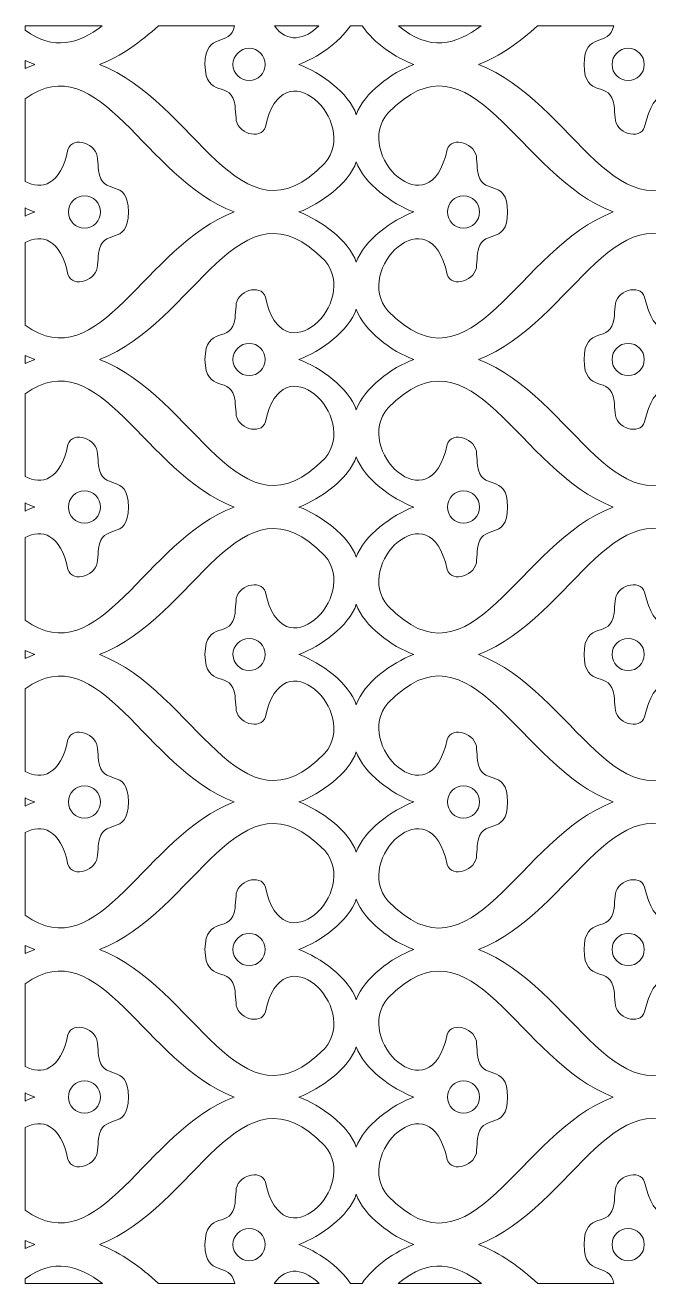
# Model space of a CAD drawing. Header units: millimetres. Extents: x -1200 to 1200, y -590 to 590.
# Drawn here: x -1200 to -615, y -590 to 590 of the extents above; entities that cross this region are included whole.
import ezdxf

# ---------------------------------------------------------------- set-up
doc = ezdxf.new("R2010")
doc.units = ezdxf.units.MM
doc.header["$MEASUREMENT"] = 0
doc.layers.add('Layer 1', color=7, linetype='Continuous')

msp = doc.modelspace()

# ---------------------------------------------------------------- linework, layer by layer
at = {"layer": 'Layer 1', "color": 250, "lineweight": 9}
for points, knots in [([(-648.2543, 415.2334), (-738.1604, 381.319), (-780.193, 239.9721), (-859.6639, 322.4812), (-893.061, 361.3686), (-819.3838, 432.4113), (-804.2049, 356.7357), (-799.7609, 343.17), (-776.341, 351.1255), (-776.4673, 365.2993), (-776.1674, 369.0056), (-775.8753, 372.712), (-775.5753, 376.4183), (-772.4732, 401.8341), (-747.6405, 381.6303), (-747.3405, 415.2334), (-747.6405, 448.8363), (-772.4732, 428.6253), (-775.5753, 454.0411), (-775.8753, 457.7474), (-776.1674, 461.461), (-776.4673, 465.1745), (-776.341, 479.3338), (-799.7609, 487.2966), (-804.2049, 473.7309), (-819.3838, 398.0627), (-893.061, 469.098), (-859.6639, 507.9854), (-780.193, 590.4945), (-738.1604, 449.1549), (-648.2543, 415.2334)], [0, 0, 0, 0, 0.1, 0.1, 0.1, 0.2, 0.2, 0.2, 0.3, 0.3, 0.3, 0.4, 0.4, 0.4, 0.5, 0.5, 0.5, 0.6, 0.6, 0.6, 0.7, 0.7, 0.7, 0.8, 0.8, 0.8, 0.9, 0.9, 0.9, 1, 1, 1, 1]), ([(-1200.05, 585.7907), (-1173.1678, 566.2812), (-1150.3783, 572.7685), (-1127.7444, 589.9734), (-1127.7444, 589.9734), (-1200.05, 589.9734), (-1200.05, 589.9734), (-1200.05, 589.9734), (-1200.05, 585.7907), (-1200.05, 585.7907)], [0, 0, 0, 0, 0.333333333, 0.333333333, 0.333333333, 0.666666667, 0.666666667, 0.666666667, 1, 1, 1, 1]), ([(-1130.4006, 553.6268), (-1109.7599, 561.4145), (-1091.6473, 574.8698), (-1075.0214, 589.9734), (-1075.0214, 589.9734), (-1003.4793, 589.9734), (-1003.4793, 589.9734), (-1007.8698, 568.3625), (-1031.0249, 586.0766), (-1031.3145, 553.6268), (-1031.0145, 520.0309), (-1006.1818, 540.2421), (-1003.0797, 514.8335), (-1002.7877, 511.1199), (-1002.4878, 507.3991), (-1002.1877, 503.6928), (-1002.314, 489.5335), (-978.8943, 481.5634), (-974.4583, 495.1291), (-959.2712, 570.8047), (-885.5939, 499.7693), (-918.991, 460.8963), (-998.4699, 378.3729), (-1040.4946, 519.7124), (-1130.4006, 553.6268)], [0, 0, 0, 0, 0.125, 0.125, 0.125, 0.25, 0.25, 0.25, 0.375, 0.375, 0.375, 0.5, 0.5, 0.5, 0.625, 0.625, 0.625, 0.75, 0.75, 0.75, 0.875, 0.875, 0.875, 1, 1, 1, 1]), ([(-924.5241, 589.9734), (-936.9413, 577.152), (-954.7546, 572.8917), (-966.1332, 589.9734), (-966.1332, 589.9734), (-924.5241, 589.9734), (-924.5241, 589.9734)], [0, 0, 0, 0, 0.5, 0.5, 0.5, 1, 1, 1, 1]), ([(-889.3275, 506.4652), (-896.3764, 527.0093), (-922.8273, 546.0983), (-943.2002, 553.6412), (-926.4707, 559.8233), (-905.6455, 573.7916), (-894.8278, 589.9734), (-894.8278, 589.9734), (-883.8272, 589.9734), (-883.8272, 589.9734), (-873.0096, 573.7916), (-852.1844, 559.8233), (-835.4549, 553.6412), (-855.8278, 546.0983), (-882.2866, 527.0093), (-889.3275, 506.4652)], [0, 0, 0, 0, 0.2, 0.2, 0.2, 0.4, 0.4, 0.4, 0.6, 0.6, 0.6, 0.8, 0.8, 0.8, 1, 1, 1, 1]), ([(-849.715, 589.9734), (-820.4795, 565.4763), (-796.1855, 571.6462), (-772.0665, 589.9734), (-772.0665, 589.9734), (-849.715, 589.9734), (-849.715, 589.9734)], [0, 0, 0, 0, 0.5, 0.5, 0.5, 1, 1, 1, 1]), ([(-774.7228, 553.6268), (-754.0821, 561.4145), (-735.9694, 574.8698), (-719.3435, 589.9734), (-719.3435, 589.9734), (-647.8016, 589.9734), (-647.8016, 589.9734), (-652.192, 568.3625), (-675.3471, 586.0766), (-675.6367, 553.6268), (-675.3367, 520.0309), (-650.504, 540.2421), (-647.402, 514.8335), (-647.1098, 511.1199), (-646.8098, 507.3991), (-646.5099, 503.6928), (-646.6363, 489.5335), (-623.2165, 481.5634), (-618.7803, 495.1291), (-603.5933, 570.8047), (-529.9161, 499.7693), (-563.3132, 460.8963), (-642.792, 378.3729), (-684.8167, 519.7124), (-774.7228, 553.6268)], [0, 0, 0, 0, 0.125, 0.125, 0.125, 0.25, 0.25, 0.25, 0.375, 0.375, 0.375, 0.5, 0.5, 0.5, 0.625, 0.625, 0.625, 0.75, 0.75, 0.75, 0.875, 0.875, 0.875, 1, 1, 1, 1]), ([(-1003.9322, 415.2334), (-1087.8944, 383.5612), (-1130.108, 258.2184), (-1200.05, 308.9823), (-1200.05, 308.9823), (-1200.05, 386.4961), (-1200.05, 386.4961), (-1184.7701, 394.97), (-1166.5997, 390.224), (-1159.8826, 356.7357), (-1155.4387, 343.17), (-1132.0188, 351.1255), (-1132.1451, 365.2993), (-1131.8451, 369.0056), (-1131.5532, 372.712), (-1131.2532, 376.4183), (-1128.151, 401.8341), (-1103.3184, 381.6303), (-1103.0184, 415.2334), (-1103.3184, 448.8363), (-1128.151, 428.6253), (-1131.2532, 454.0411), (-1131.5532, 457.7474), (-1131.8451, 461.461), (-1132.1451, 465.1745), (-1132.0188, 479.3338), (-1155.4387, 487.2966), (-1159.8826, 473.7309), (-1166.5997, 440.2458), (-1184.7701, 435.5003), (-1200.05, 443.9735), (-1200.05, 443.9735), (-1200.05, 521.4844), (-1200.05, 521.4844), (-1130.108, 572.2491), (-1087.8944, 446.9123), (-1003.9322, 415.2334)], [0, 0, 0, 0, 0.083333333, 0.083333333, 0.083333333, 0.166666667, 0.166666667, 0.166666667, 0.25, 0.25, 0.25, 0.333333333, 0.333333333, 0.333333333, 0.416666667, 0.416666667, 0.416666667, 0.5, 0.5, 0.5, 0.583333333, 0.583333333, 0.583333333, 0.666666667, 0.666666667, 0.666666667, 0.75, 0.75, 0.75, 0.833333333, 0.833333333, 0.833333333, 0.916666667, 0.916666667, 0.916666667, 1, 1, 1, 1]), ([(-974.8134, 553.6268), (-974.8134, 561.9804), (-981.6018, 568.7706), (-989.9292, 568.7706), (-998.2568, 568.7706), (-1005.053, 561.9804), (-1005.053, 553.6268), (-1005.053, 545.2875), (-998.2568, 538.4902), (-989.9292, 538.4902), (-981.6018, 538.4902), (-974.8134, 545.2875), (-974.8134, 553.6268)], [0, 0, 0, 0, 0.25, 0.25, 0.25, 0.5, 0.5, 0.5, 0.75, 0.75, 0.75, 1, 1, 1, 1]), ([(-619.1354, 553.6268), (-619.1354, 561.9804), (-625.9238, 568.7706), (-634.2515, 568.7706), (-642.579, 568.7706), (-649.3754, 561.9804), (-649.3754, 553.6268), (-649.3754, 545.2875), (-642.579, 538.4902), (-634.2515, 538.4902), (-625.9238, 538.4902), (-619.1354, 545.2875), (-619.1354, 553.6268)], [0, 0, 0, 0, 0.25, 0.25, 0.25, 0.5, 0.5, 0.5, 0.75, 0.75, 0.75, 1, 1, 1, 1]), ([(-1200.05, 557.4902), (-1197.0041, 555.9963), (-1194.0077, 554.7037), (-1191.1327, 553.6412), (-1194.0077, 552.5773), (-1197.0041, 551.2832), (-1200.05, 549.7876), (-1200.05, 549.7876), (-1200.05, 557.4902), (-1200.05, 557.4902)], [0, 0, 0, 0, 0.333333333, 0.333333333, 0.333333333, 0.666666667, 0.666666667, 0.666666667, 1, 1, 1, 1]), ([(-889.3275, 368.0718), (-896.3764, 388.6159), (-922.8273, 407.7049), (-943.2002, 415.2334), (-922.8273, 422.7691), (-896.3764, 441.8436), (-889.3275, 462.3948), (-882.2786, 441.8436), (-855.8278, 422.7691), (-835.4549, 415.2334), (-855.8278, 407.7049), (-882.2866, 388.6159), (-889.3275, 368.0718)], [0, 0, 0, 0, 0.25, 0.25, 0.25, 0.5, 0.5, 0.5, 0.75, 0.75, 0.75, 1, 1, 1, 1]), ([(-1130.4006, 276.8326), (-1040.4946, 242.9184), (-998.4699, 101.5715), (-918.991, 184.0806), (-885.5939, 222.968), (-959.2712, 294.0105), (-974.4583, 218.3351), (-978.8943, 204.7694), (-1002.314, 212.7321), (-1002.1877, 226.8987), (-1002.4878, 230.605), (-1002.7877, 234.3186), (-1003.0797, 238.0249), (-1006.1818, 263.4407), (-1031.0145, 243.2297), (-1031.3145, 276.8326), (-1031.0145, 310.4284), (-1006.1818, 290.2319), (-1003.0797, 315.6477), (-1002.7877, 319.354), (-1002.4878, 323.0603), (-1002.1877, 326.7667), (-1002.314, 340.9404), (-978.8943, 348.896), (-974.4583, 335.3303), (-959.2712, 259.6547), (-885.5939, 330.6974), (-918.991, 369.5775), (-998.4699, 452.0939), (-1040.4946, 310.7469), (-1130.4006, 276.8326)], [0, 0, 0, 0, 0.1, 0.1, 0.1, 0.2, 0.2, 0.2, 0.3, 0.3, 0.3, 0.4, 0.4, 0.4, 0.5, 0.5, 0.5, 0.6, 0.6, 0.6, 0.7, 0.7, 0.7, 0.8, 0.8, 0.8, 0.9, 0.9, 0.9, 1, 1, 1, 1]), ([(-774.7228, 276.8326), (-684.8167, 242.9184), (-642.792, 101.5715), (-563.3132, 184.0806), (-529.9161, 222.968), (-603.5933, 294.0105), (-618.7803, 218.3351), (-623.2165, 204.7694), (-646.6363, 212.7321), (-646.5099, 226.8987), (-646.8098, 230.605), (-647.1098, 234.3186), (-647.402, 238.0249), (-650.504, 263.4407), (-675.3367, 243.2297), (-675.6367, 276.8326), (-675.3367, 310.4284), (-650.504, 290.2319), (-647.402, 315.6477), (-647.1098, 319.354), (-646.8098, 323.0603), (-646.5099, 326.7667), (-646.6363, 340.9404), (-623.2165, 348.896), (-618.7803, 335.3303), (-603.5933, 259.6547), (-529.9161, 330.6974), (-563.3132, 369.5775), (-642.792, 452.0939), (-684.8167, 310.7469), (-774.7228, 276.8326)], [0, 0, 0, 0, 0.1, 0.1, 0.1, 0.2, 0.2, 0.2, 0.3, 0.3, 0.3, 0.4, 0.4, 0.4, 0.5, 0.5, 0.5, 0.6, 0.6, 0.6, 0.7, 0.7, 0.7, 0.8, 0.8, 0.8, 0.9, 0.9, 0.9, 1, 1, 1, 1]), ([(-1159.5195, 415.2334), (-1159.5195, 406.8941), (-1152.7311, 400.0968), (-1144.4037, 400.0968), (-1136.0761, 400.0968), (-1129.2878, 406.8941), (-1129.2878, 415.2334), (-1129.2878, 423.5726), (-1136.0761, 430.3772), (-1144.4037, 430.3772), (-1152.7311, 430.3772), (-1159.5195, 423.5726), (-1159.5195, 415.2334)], [0, 0, 0, 0, 0.25, 0.25, 0.25, 0.5, 0.5, 0.5, 0.75, 0.75, 0.75, 1, 1, 1, 1]), ([(-803.8416, 415.2334), (-803.8416, 406.8941), (-797.0534, 400.0968), (-788.7258, 400.0968), (-780.3982, 400.0968), (-773.6098, 406.8941), (-773.6098, 415.2334), (-773.6098, 423.5726), (-780.3982, 430.3772), (-788.7258, 430.3772), (-797.0534, 430.3772), (-803.8416, 423.5726), (-803.8416, 415.2334)], [0, 0, 0, 0, 0.25, 0.25, 0.25, 0.5, 0.5, 0.5, 0.75, 0.75, 0.75, 1, 1, 1, 1]), ([(-1200.05, 419.0836), (-1197.0041, 417.5889), (-1194.0077, 416.2959), (-1191.1327, 415.2334), (-1194.0077, 414.1695), (-1197.0041, 412.8753), (-1200.05, 411.3797), (-1200.05, 411.3797), (-1200.05, 419.0836), (-1200.05, 419.0836)], [0, 0, 0, 0, 0.333333333, 0.333333333, 0.333333333, 0.666666667, 0.666666667, 0.666666667, 1, 1, 1, 1]), ([(-889.3275, 229.664), (-896.3764, 250.2152), (-922.8273, 269.3041), (-943.2002, 276.8326), (-922.8273, 284.3611), (-896.3764, 303.4501), (-889.3275, 323.9941), (-882.2786, 303.4501), (-855.8278, 284.3611), (-835.4549, 276.8326), (-855.8278, 269.3041), (-882.2866, 250.2152), (-889.3275, 229.664)], [0, 0, 0, 0, 0.25, 0.25, 0.25, 0.5, 0.5, 0.5, 0.75, 0.75, 0.75, 1, 1, 1, 1]), ([(-648.2543, 138.4392), (-738.1604, 172.3535), (-780.193, 313.6931), (-859.6639, 231.1697), (-893.061, 192.2966), (-819.3838, 121.2613), (-804.2049, 196.9369), (-799.7609, 210.5026), (-776.341, 202.5397), (-776.4673, 188.3732), (-776.1674, 184.6668), (-775.8753, 180.9533), (-775.5753, 177.2325), (-772.4732, 151.8239), (-747.6405, 172.035), (-747.3405, 138.4392), (-747.6405, 104.8362), (-772.4732, 125.0401), (-775.5753, 99.6241), (-775.8753, 95.9179), (-776.1674, 92.2116), (-776.4673, 88.498), (-776.341, 74.3315), (-799.7609, 66.3614), (-804.2049, 79.9343), (-819.3838, 155.6027), (-893.061, 84.5672), (-859.6639, 45.6871), (-780.193, -36.8293), (-738.1604, 104.5249), (-648.2543, 138.4392)], [0, 0, 0, 0, 0.1, 0.1, 0.1, 0.2, 0.2, 0.2, 0.3, 0.3, 0.3, 0.4, 0.4, 0.4, 0.5, 0.5, 0.5, 0.6, 0.6, 0.6, 0.7, 0.7, 0.7, 0.8, 0.8, 0.8, 0.9, 0.9, 0.9, 1, 1, 1, 1]), ([(-1003.9322, 138.4392), (-1087.8944, 170.1113), (-1130.108, 295.4477), (-1200.05, 244.6714), (-1200.05, 244.6714), (-1200.05, 167.1721), (-1200.05, 167.1721), (-1184.7701, 158.7011), (-1166.5997, 163.4486), (-1159.8826, 196.9369), (-1155.4387, 210.5026), (-1132.0188, 202.5397), (-1132.1451, 188.3732), (-1131.8451, 184.6668), (-1131.5532, 180.9533), (-1131.2532, 177.2325), (-1128.151, 151.8239), (-1103.3184, 172.035), (-1103.0184, 138.4392), (-1103.3184, 104.8362), (-1128.151, 125.0401), (-1131.2532, 99.6241), (-1131.5532, 95.9179), (-1131.8451, 92.2116), (-1132.1451, 88.498), (-1132.0188, 74.3315), (-1155.4387, 66.3614), (-1159.8826, 79.9343), (-1166.5997, 113.4194), (-1184.7701, 118.1651), (-1200.05, 109.6925), (-1200.05, 109.6925), (-1200.05, 32.1869), (-1200.05, 32.1869), (-1130.108, -18.582), (-1087.8944, 106.7671), (-1003.9322, 138.4392)], [0, 0, 0, 0, 0.083333333, 0.083333333, 0.083333333, 0.166666667, 0.166666667, 0.166666667, 0.25, 0.25, 0.25, 0.333333333, 0.333333333, 0.333333333, 0.416666667, 0.416666667, 0.416666667, 0.5, 0.5, 0.5, 0.583333333, 0.583333333, 0.583333333, 0.666666667, 0.666666667, 0.666666667, 0.75, 0.75, 0.75, 0.833333333, 0.833333333, 0.833333333, 0.916666667, 0.916666667, 0.916666667, 1, 1, 1, 1]), ([(-974.8134, 276.8326), (-974.8134, 268.4934), (-981.6018, 261.6889), (-989.9292, 261.6889), (-998.2568, 261.6889), (-1005.053, 268.4934), (-1005.053, 276.8326), (-1005.053, 285.1718), (-998.2568, 291.9692), (-989.9292, 291.9692), (-981.6018, 291.9692), (-974.8134, 285.1718), (-974.8134, 276.8326)], [0, 0, 0, 0, 0.25, 0.25, 0.25, 0.5, 0.5, 0.5, 0.75, 0.75, 0.75, 1, 1, 1, 1]), ([(-619.1354, 276.8326), (-619.1354, 268.4934), (-625.9238, 261.6889), (-634.2515, 261.6889), (-642.579, 261.6889), (-649.3754, 268.4934), (-649.3754, 276.8326), (-649.3754, 285.1718), (-642.579, 291.9692), (-634.2515, 291.9692), (-625.9238, 291.9692), (-619.1354, 285.1718), (-619.1354, 276.8326)], [0, 0, 0, 0, 0.25, 0.25, 0.25, 0.5, 0.5, 0.5, 0.75, 0.75, 0.75, 1, 1, 1, 1]), ([(-1200.05, 280.6856), (-1197.0041, 279.1904), (-1194.0077, 277.8965), (-1191.1327, 276.8326), (-1194.0077, 275.7701), (-1197.0041, 274.477), (-1200.05, 272.9823), (-1200.05, 272.9823), (-1200.05, 280.6856), (-1200.05, 280.6856)], [0, 0, 0, 0, 0.333333333, 0.333333333, 0.333333333, 0.666666667, 0.666666667, 0.666666667, 1, 1, 1, 1]), ([(-889.3275, 91.2705), (-896.3764, 111.8145), (-922.8273, 130.8891), (-943.2002, 138.4392), (-922.8273, 145.9677), (-896.3764, 165.0494), (-889.3275, 185.6007), (-882.2786, 165.0494), (-855.8278, 145.9677), (-835.4549, 138.4392), (-855.8278, 130.8891), (-882.2866, 111.8145), (-889.3275, 91.2705)], [0, 0, 0, 0, 0.25, 0.25, 0.25, 0.5, 0.5, 0.5, 0.75, 0.75, 0.75, 1, 1, 1, 1]), ([(-1130.4006, 0.0314), (-1040.4946, 33.9528), (-998.4699, 175.2853), (-918.991, 92.7762), (-885.5939, 53.9032), (-959.2712, -17.1393), (-974.4583, 58.5361), (-978.8943, 72.1018), (-1002.314, 64.1391), (-1002.1877, 49.9725), (-1002.4878, 46.259), (-1002.7877, 42.5526), (-1003.0797, 38.8391), (-1006.1818, 13.4305), (-1031.0145, 33.6343), (-1031.3145, 0.0314), (-1031.3145, 0.0168), (-1031.3145, -0.0121), (-1031.3145, -0.0266), (-1030.9515, -33.4342), (-1006.174, -13.3244), (-1003.0797, -38.7041), (-1002.7877, -42.4176), (-1002.4878, -46.124), (-1002.1877, -49.8303), (-1002.314, -64.004), (-978.8943, -71.9596), (-974.4583, -58.3939), (-959.2712, 17.2816), (-885.5939, -53.7682), (-918.991, -92.6411), (-998.3673, -175.0489), (-1040.3919, -34.1581), (-1130.077, -0.0266), (-1130.077, -0.0266), (-1130.2506, -0.0266), (-1130.2506, -0.0266), (-1130.3059, -0.0121), (-1130.3533, 0.0168), (-1130.4006, 0.0314)], [0, 0, 0, 0, 0.076923077, 0.076923077, 0.076923077, 0.153846154, 0.153846154, 0.153846154, 0.230769231, 0.230769231, 0.230769231, 0.307692308, 0.307692308, 0.307692308, 0.384615385, 0.384615385, 0.384615385, 0.461538462, 0.461538462, 0.461538462, 0.538461538, 0.538461538, 0.538461538, 0.615384615, 0.615384615, 0.615384615, 0.692307692, 0.692307692, 0.692307692, 0.769230769, 0.769230769, 0.769230769, 0.846153846, 0.846153846, 0.846153846, 0.923076923, 0.923076923, 0.923076923, 1, 1, 1, 1]), ([(-774.7228, 0.0314), (-684.8167, 33.9528), (-642.792, 175.2853), (-563.3132, 92.7762), (-529.9161, 53.9032), (-603.5933, -17.1393), (-618.7803, 58.5361), (-623.2165, 72.1018), (-646.6363, 64.1391), (-646.5099, 49.9725), (-646.8098, 46.259), (-647.1098, 42.5526), (-647.402, 38.8391), (-650.504, 13.4305), (-675.3367, 33.6343), (-675.6367, 0.0314), (-675.6367, 0.0168), (-675.6367, -0.0121), (-675.6367, -0.0266), (-675.2736, -33.4342), (-650.4961, -13.3244), (-647.402, -38.7041), (-647.1098, -42.4176), (-646.8098, -46.124), (-646.5099, -49.8303), (-646.6363, -64.004), (-623.2165, -71.9596), (-618.7803, -58.3939), (-603.5933, 17.2816), (-529.9161, -53.7682), (-563.3132, -92.6411), (-642.6897, -175.0489), (-684.7141, -34.1581), (-774.3991, -0.0266), (-774.3991, -0.0266), (-774.5729, -0.0266), (-774.5729, -0.0266), (-774.6283, -0.0121), (-774.6755, 0.0168), (-774.7228, 0.0314)], [0, 0, 0, 0, 0.076923077, 0.076923077, 0.076923077, 0.153846154, 0.153846154, 0.153846154, 0.230769231, 0.230769231, 0.230769231, 0.307692308, 0.307692308, 0.307692308, 0.384615385, 0.384615385, 0.384615385, 0.461538462, 0.461538462, 0.461538462, 0.538461538, 0.538461538, 0.538461538, 0.615384615, 0.615384615, 0.615384615, 0.692307692, 0.692307692, 0.692307692, 0.769230769, 0.769230769, 0.769230769, 0.846153846, 0.846153846, 0.846153846, 0.923076923, 0.923076923, 0.923076923, 1, 1, 1, 1]), ([(-1159.5195, 138.4392), (-1159.5195, 146.7784), (-1152.7311, 153.5758), (-1144.4037, 153.5758), (-1136.0761, 153.5758), (-1129.2878, 146.7784), (-1129.2878, 138.4392), (-1129.2878, 130.0928), (-1136.0761, 123.2954), (-1144.4037, 123.2954), (-1152.7311, 123.2954), (-1159.5195, 130.0928), (-1159.5195, 138.4392)], [0, 0, 0, 0, 0.25, 0.25, 0.25, 0.5, 0.5, 0.5, 0.75, 0.75, 0.75, 1, 1, 1, 1]), ([(-803.8416, 138.4392), (-803.8416, 146.7784), (-797.0534, 153.5758), (-788.7258, 153.5758), (-780.3982, 153.5758), (-773.6098, 146.7784), (-773.6098, 138.4392), (-773.6098, 130.0928), (-780.3982, 123.2954), (-788.7258, 123.2954), (-797.0534, 123.2954), (-803.8416, 130.0928), (-803.8416, 138.4392)], [0, 0, 0, 0, 0.25, 0.25, 0.25, 0.5, 0.5, 0.5, 0.75, 0.75, 0.75, 1, 1, 1, 1]), ([(-1200.05, 142.2888), (-1197.0041, 140.7945), (-1194.0077, 139.5017), (-1191.1327, 138.4392), (-1194.0077, 137.3753), (-1197.0041, 136.0812), (-1200.05, 134.5856), (-1200.05, 134.5856), (-1200.05, 142.2888), (-1200.05, 142.2888)], [0, 0, 0, 0, 0.333333333, 0.333333333, 0.333333333, 0.666666667, 0.666666667, 0.666666667, 1, 1, 1, 1]), ([(-943.0344, -0.0266), (-943.0896, -0.0121), (-943.145, 0.0168), (-943.2002, 0.0314), (-922.8273, 7.5671), (-896.3764, 26.6416), (-889.3275, 47.2), (-882.2786, 26.6416), (-855.8278, 7.5671), (-835.4549, 0.0314), (-835.5103, 0.0168), (-835.5654, -0.0121), (-835.6206, -0.0266), (-835.6206, -0.0266), (-835.8021, -0.0266), (-835.8021, -0.0266), (-856.1277, -7.6564), (-882.326, -26.6368), (-889.3275, -47.0577), (-896.3369, -26.6368), (-922.5272, -7.6564), (-942.8528, -0.0266), (-942.8528, -0.0266), (-943.0344, -0.0266), (-943.0344, -0.0266)], [0, 0, 0, 0, 0.125, 0.125, 0.125, 0.25, 0.25, 0.25, 0.375, 0.375, 0.375, 0.5, 0.5, 0.5, 0.625, 0.625, 0.625, 0.75, 0.75, 0.75, 0.875, 0.875, 0.875, 1, 1, 1, 1]), ([(-648.2543, -138.297), (-738.1604, -172.2113), (-780.193, -313.5582), (-859.6639, -231.0491), (-893.061, -192.169), (-819.3838, -121.119), (-804.2049, -196.7946), (-799.7609, -210.3603), (-776.341, -202.4048), (-776.4673, -188.2309), (-776.1674, -184.5246), (-775.8753, -180.8184), (-775.5753, -177.1048), (-772.4732, -151.6889), (-747.6405, -171.9), (-747.3405, -138.297), (-747.6405, -104.7011), (-772.4732, -124.8978), (-775.5753, -99.4892), (-775.8753, -95.7757), (-776.1674, -92.0693), (-776.4673, -88.363), (-776.341, -74.1893), (-799.7609, -66.2336), (-804.2049, -79.7993), (-819.3838, -155.4749), (-893.061, -84.4323), (-859.6639, -45.552), (-780.193, 36.9569), (-738.1604, -104.3827), (-648.2543, -138.297)], [0, 0, 0, 0, 0.1, 0.1, 0.1, 0.2, 0.2, 0.2, 0.3, 0.3, 0.3, 0.4, 0.4, 0.4, 0.5, 0.5, 0.5, 0.6, 0.6, 0.6, 0.7, 0.7, 0.7, 0.8, 0.8, 0.8, 0.9, 0.9, 0.9, 1, 1, 1, 1]), ([(-1003.9322, -138.297), (-1087.8944, -169.9691), (-1130.108, -295.3119), (-1200.05, -244.548), (-1200.05, -244.548), (-1200.05, -167.0365), (-1200.05, -167.0365), (-1184.7701, -158.5617), (-1166.5997, -163.3063), (-1159.8826, -196.7946), (-1155.4387, -210.3603), (-1132.0188, -202.4048), (-1132.1451, -188.2309), (-1131.8451, -184.5246), (-1131.5532, -180.8184), (-1131.2532, -177.1048), (-1128.151, -151.6889), (-1103.3184, -171.9), (-1103.0184, -138.297), (-1103.3184, -104.7011), (-1128.151, -124.8978), (-1131.2532, -99.4892), (-1131.5532, -95.7757), (-1131.8451, -92.0693), (-1132.1451, -88.363), (-1132.0188, -74.1893), (-1155.4387, -66.2336), (-1159.8826, -79.7993), (-1166.5997, -113.2876), (-1184.7701, -118.0336), (-1200.05, -109.5604), (-1200.05, -109.5604), (-1200.05, -32.053), (-1200.05, -32.053), (-1130.108, 18.7115), (-1087.8944, -106.6249), (-1003.9322, -138.297)], [0, 0, 0, 0, 0.083333333, 0.083333333, 0.083333333, 0.166666667, 0.166666667, 0.166666667, 0.25, 0.25, 0.25, 0.333333333, 0.333333333, 0.333333333, 0.416666667, 0.416666667, 0.416666667, 0.5, 0.5, 0.5, 0.583333333, 0.583333333, 0.583333333, 0.666666667, 0.666666667, 0.666666667, 0.75, 0.75, 0.75, 0.833333333, 0.833333333, 0.833333333, 0.916666667, 0.916666667, 0.916666667, 1, 1, 1, 1]), ([(-974.8134, 0.0314), (-974.8134, 8.3633), (-981.6018, 15.1751), (-989.9292, 15.1751), (-998.2568, 15.1751), (-1005.053, 8.3633), (-1005.053, 0.0314), (-1005.053, 0.0168), (-1005.0451, -0.0121), (-1005.0451, -0.0266), (-1004.9741, -8.3006), (-998.2175, -15.0328), (-989.9292, -15.0328), (-981.649, -15.0328), (-974.8845, -8.3006), (-974.8134, -0.0266), (-974.8134, -0.0121), (-974.8134, 0.0168), (-974.8134, 0.0314)], [0, 0, 0, 0, 0.166666667, 0.166666667, 0.166666667, 0.333333333, 0.333333333, 0.333333333, 0.5, 0.5, 0.5, 0.666666667, 0.666666667, 0.666666667, 0.833333333, 0.833333333, 0.833333333, 1, 1, 1, 1]), ([(-619.1354, 0.0314), (-619.1354, 8.3633), (-625.9238, 15.1751), (-634.2515, 15.1751), (-642.579, 15.1751), (-649.3754, 8.3633), (-649.3754, 0.0314), (-649.3754, 0.0168), (-649.3754, -0.0121), (-649.3754, -0.0266), (-649.3754, -0.0266), (-649.3673, -0.0266), (-649.3673, -0.0266), (-649.3043, -8.3006), (-642.5395, -15.0328), (-634.2515, -15.0328), (-625.9713, -15.0328), (-619.2066, -8.3006), (-619.1354, -0.0266), (-619.1354, -0.0121), (-619.1354, 0.0168), (-619.1354, 0.0314)], [0, 0, 0, 0, 0.142857143, 0.142857143, 0.142857143, 0.285714286, 0.285714286, 0.285714286, 0.428571429, 0.428571429, 0.428571429, 0.571428571, 0.571428571, 0.571428571, 0.714285714, 0.714285714, 0.714285714, 0.857142857, 0.857142857, 0.857142857, 1, 1, 1, 1]), ([(-1200.05, 3.8816), (-1197.0041, 2.387), (-1194.0077, 1.0939), (-1191.1327, 0.0314), (-1191.1879, 0.0168), (-1191.2433, -0.0121), (-1191.2985, -0.0266), (-1191.2985, -0.0266), (-1191.48, -0.0266), (-1191.48, -0.0266), (-1194.2487, -1.0647), (-1197.1266, -2.3144), (-1200.05, -3.7491), (-1200.05, -3.7491), (-1200.05, 3.8816), (-1200.05, 3.8816)], [0, 0, 0, 0, 0.2, 0.2, 0.2, 0.4, 0.4, 0.4, 0.6, 0.6, 0.6, 0.8, 0.8, 0.8, 1, 1, 1, 1]), ([(-889.3275, -185.4657), (-896.3764, -164.9144), (-922.8273, -145.8327), (-943.2002, -138.297), (-922.8273, -130.7685), (-896.3764, -111.6795), (-889.3275, -91.1354), (-882.2786, -111.6795), (-855.8278, -130.7685), (-835.4549, -138.297), (-855.8278, -145.8327), (-882.2866, -164.9144), (-889.3275, -185.4657)], [0, 0, 0, 0, 0.25, 0.25, 0.25, 0.5, 0.5, 0.5, 0.75, 0.75, 0.75, 1, 1, 1, 1]), ([(-1130.4006, -276.6904), (-1040.4946, -310.6047), (-998.4699, -451.9588), (-918.991, -369.4425), (-885.5939, -330.5624), (-959.2712, -259.5342), (-974.4583, -335.1952), (-978.8943, -348.7609), (-1002.314, -340.8054), (-1002.1877, -326.6389), (-1002.4878, -322.9181), (-1002.7877, -319.2118), (-1003.0797, -315.5054), (-1006.1818, -290.0969), (-1031.0145, -310.2934), (-1031.3145, -276.6904), (-1031.0145, -243.1019), (-1006.1818, -263.2984), (-1003.0797, -237.8899), (-1002.7877, -234.1835), (-1002.4878, -230.47), (-1002.1877, -226.7564), (-1002.314, -212.5899), (-978.8943, -204.6271), (-974.4583, -218.1928), (-959.2712, -293.8683), (-885.5939, -222.8329), (-918.991, -183.9528), (-998.4699, -101.4365), (-1040.4946, -242.7834), (-1130.4006, -276.6904)], [0, 0, 0, 0, 0.1, 0.1, 0.1, 0.2, 0.2, 0.2, 0.3, 0.3, 0.3, 0.4, 0.4, 0.4, 0.5, 0.5, 0.5, 0.6, 0.6, 0.6, 0.7, 0.7, 0.7, 0.8, 0.8, 0.8, 0.9, 0.9, 0.9, 1, 1, 1, 1]), ([(-774.7228, -276.6904), (-684.8167, -310.6047), (-642.792, -451.9588), (-563.3132, -369.4425), (-529.9161, -330.5624), (-603.5933, -259.5342), (-618.7803, -335.1952), (-623.2165, -348.7609), (-646.6363, -340.8054), (-646.5099, -326.6389), (-646.8098, -322.9181), (-647.1098, -319.2118), (-647.402, -315.5054), (-650.504, -290.0969), (-675.3367, -310.2934), (-675.6367, -276.6904), (-675.3367, -243.1019), (-650.504, -263.2984), (-647.402, -237.8899), (-647.1098, -234.1835), (-646.8098, -230.47), (-646.5099, -226.7564), (-646.6363, -212.5899), (-623.2165, -204.6271), (-618.7803, -218.1928), (-603.5933, -293.8683), (-529.9161, -222.8329), (-563.3132, -183.9528), (-642.792, -101.4365), (-684.8167, -242.7834), (-774.7228, -276.6904)], [0, 0, 0, 0, 0.1, 0.1, 0.1, 0.2, 0.2, 0.2, 0.3, 0.3, 0.3, 0.4, 0.4, 0.4, 0.5, 0.5, 0.5, 0.6, 0.6, 0.6, 0.7, 0.7, 0.7, 0.8, 0.8, 0.8, 0.9, 0.9, 0.9, 1, 1, 1, 1]), ([(-1159.5195, -138.297), (-1159.5195, -146.6362), (-1152.7311, -153.4335), (-1144.4037, -153.4335), (-1136.0761, -153.4335), (-1129.2878, -146.6362), (-1129.2878, -138.297), (-1129.2878, -129.9577), (-1136.0761, -123.1531), (-1144.4037, -123.1531), (-1152.7311, -123.1531), (-1159.5195, -129.9577), (-1159.5195, -138.297)], [0, 0, 0, 0, 0.25, 0.25, 0.25, 0.5, 0.5, 0.5, 0.75, 0.75, 0.75, 1, 1, 1, 1]), ([(-803.8416, -138.297), (-803.8416, -146.6362), (-797.0534, -153.4335), (-788.7258, -153.4335), (-780.3982, -153.4335), (-773.6098, -146.6362), (-773.6098, -138.297), (-773.6098, -129.9577), (-780.3982, -123.1531), (-788.7258, -123.1531), (-797.0534, -123.1531), (-803.8416, -129.9577), (-803.8416, -138.297)], [0, 0, 0, 0, 0.25, 0.25, 0.25, 0.5, 0.5, 0.5, 0.75, 0.75, 0.75, 1, 1, 1, 1]), ([(-1200.05, -134.4467), (-1197.0041, -135.9414), (-1194.0077, -137.2345), (-1191.1327, -138.297), (-1194.0077, -139.3595), (-1197.0041, -140.6527), (-1200.05, -142.1473), (-1200.05, -142.1473), (-1200.05, -134.4467), (-1200.05, -134.4467)], [0, 0, 0, 0, 0.333333333, 0.333333333, 0.333333333, 0.666666667, 0.666666667, 0.666666667, 1, 1, 1, 1]), ([(-889.3275, -323.8591), (-896.3764, -303.3152), (-922.8273, -284.2406), (-943.2002, -276.6904), (-922.8273, -269.1619), (-896.3764, -250.0874), (-889.3275, -229.529), (-882.2786, -250.0874), (-855.8278, -269.1619), (-835.4549, -276.6904), (-855.8278, -284.2406), (-882.2866, -303.3152), (-889.3275, -323.8591)], [0, 0, 0, 0, 0.25, 0.25, 0.25, 0.5, 0.5, 0.5, 0.75, 0.75, 0.75, 1, 1, 1, 1]), ([(-648.2543, -415.0983), (-738.1604, -381.184), (-780.193, -239.8371), (-859.6639, -322.3534), (-893.061, -361.2263), (-819.3838, -432.269), (-804.2049, -356.5934), (-799.7609, -343.035), (-776.341, -350.9905), (-776.4673, -365.157), (-776.1674, -368.8706), (-775.8753, -372.5769), (-775.5753, -376.2833), (-772.4732, -401.699), (-747.6405, -381.4953), (-747.3405, -415.0983), (-747.6405, -448.7013), (-772.4732, -428.4975), (-775.5753, -453.9061), (-775.8753, -457.6124), (-776.1674, -461.3332), (-776.4673, -465.0395), (-776.341, -479.206), (-799.7609, -487.1617), (-804.2049, -473.5959), (-819.3838, -397.9276), (-893.061, -468.9702), (-859.6639, -507.8433), (-780.193, -590.3522), (-738.1604, -449.0199), (-648.2543, -415.0983)], [0, 0, 0, 0, 0.1, 0.1, 0.1, 0.2, 0.2, 0.2, 0.3, 0.3, 0.3, 0.4, 0.4, 0.4, 0.5, 0.5, 0.5, 0.6, 0.6, 0.6, 0.7, 0.7, 0.7, 0.8, 0.8, 0.8, 0.9, 0.9, 0.9, 1, 1, 1, 1]), ([(-1003.9322, -415.0983), (-1087.8944, -383.4262), (-1130.108, -258.0834), (-1200.05, -308.8531), (-1200.05, -308.8531), (-1200.05, -386.3552), (-1200.05, -386.3552), (-1184.7701, -394.8278), (-1166.5997, -390.0817), (-1159.8826, -356.5934), (-1155.4387, -343.035), (-1132.0188, -350.9905), (-1132.1451, -365.157), (-1131.8451, -368.8706), (-1131.5532, -372.5769), (-1131.2532, -376.2833), (-1128.151, -401.699), (-1103.3184, -381.4953), (-1103.0184, -415.0983), (-1103.3184, -448.7013), (-1128.151, -428.4975), (-1131.2532, -453.9061), (-1131.5532, -457.6124), (-1131.8451, -461.3332), (-1132.1451, -465.0395), (-1132.0188, -479.206), (-1155.4387, -487.1617), (-1159.8826, -473.5959), (-1166.5997, -440.1108), (-1184.7701, -435.3666), (-1200.05, -443.8402), (-1200.05, -443.8402), (-1200.05, -521.3424), (-1200.05, -521.3424), (-1130.108, -572.1077), (-1087.8944, -446.7772), (-1003.9322, -415.0983)], [0, 0, 0, 0, 0.083333333, 0.083333333, 0.083333333, 0.166666667, 0.166666667, 0.166666667, 0.25, 0.25, 0.25, 0.333333333, 0.333333333, 0.333333333, 0.416666667, 0.416666667, 0.416666667, 0.5, 0.5, 0.5, 0.583333333, 0.583333333, 0.583333333, 0.666666667, 0.666666667, 0.666666667, 0.75, 0.75, 0.75, 0.833333333, 0.833333333, 0.833333333, 0.916666667, 0.916666667, 0.916666667, 1, 1, 1, 1]), ([(-974.8134, -276.6904), (-974.8134, -285.0369), (-981.6018, -291.8414), (-989.9292, -291.8414), (-998.2568, -291.8414), (-1005.053, -285.0369), (-1005.053, -276.6904), (-1005.053, -268.3584), (-998.2568, -261.5539), (-989.9292, -261.5539), (-981.6018, -261.5539), (-974.8134, -268.3584), (-974.8134, -276.6904)], [0, 0, 0, 0, 0.25, 0.25, 0.25, 0.5, 0.5, 0.5, 0.75, 0.75, 0.75, 1, 1, 1, 1]), ([(-619.1354, -276.6904), (-619.1354, -285.0369), (-625.9238, -291.8414), (-634.2515, -291.8414), (-642.579, -291.8414), (-649.3754, -285.0369), (-649.3754, -276.6904), (-649.3754, -268.3584), (-642.579, -261.5539), (-634.2515, -261.5539), (-625.9238, -261.5539), (-619.1354, -268.3584), (-619.1354, -276.6904)], [0, 0, 0, 0, 0.25, 0.25, 0.25, 0.5, 0.5, 0.5, 0.75, 0.75, 0.75, 1, 1, 1, 1]), ([(-1200.05, -272.8414), (-1197.0041, -274.3353), (-1194.0077, -275.6279), (-1191.1327, -276.6904), (-1194.0077, -277.7543), (-1197.0041, -279.0485), (-1200.05, -280.544), (-1200.05, -280.544), (-1200.05, -272.8414), (-1200.05, -272.8414)], [0, 0, 0, 0, 0.333333333, 0.333333333, 0.333333333, 0.666666667, 0.666666667, 0.666666667, 1, 1, 1, 1]), ([(-889.3275, -462.2671), (-896.3764, -441.7086), (-922.8273, -422.634), (-943.2002, -415.0983), (-922.8273, -407.5626), (-896.3764, -388.4809), (-889.3275, -367.9296), (-882.2786, -388.4809), (-855.8278, -407.5626), (-835.4549, -415.0983), (-855.8278, -422.634), (-882.2866, -441.7086), (-889.3275, -462.2671)], [0, 0, 0, 0, 0.25, 0.25, 0.25, 0.5, 0.5, 0.5, 0.75, 0.75, 0.75, 1, 1, 1, 1]), ([(-1130.4006, -553.5062), (-1040.4946, -519.5846), (-998.4699, -378.2306), (-918.991, -460.7542), (-885.5939, -499.6271), (-959.2712, -570.6769), (-974.4583, -495.0086), (-978.8943, -481.4284), (-1002.314, -489.3985), (-1002.1877, -503.565), (-1002.4878, -507.2713), (-1002.7877, -510.9849), (-1003.0797, -514.6912), (-1006.1818, -540.107), (-1031.0145, -519.896), (-1031.3145, -553.5062), (-1031.024, -586.0411), (-1007.7259, -568.1145), (-1003.4374, -590.0266), (-1003.4374, -590.0266), (-1074.8225, -590.0266), (-1074.8225, -590.0266), (-1091.5027, -574.8518), (-1109.6778, -561.3232), (-1130.4006, -553.5062)], [0, 0, 0, 0, 0.125, 0.125, 0.125, 0.25, 0.25, 0.25, 0.375, 0.375, 0.375, 0.5, 0.5, 0.5, 0.625, 0.625, 0.625, 0.75, 0.75, 0.75, 0.875, 0.875, 0.875, 1, 1, 1, 1]), ([(-774.7228, -553.5062), (-684.8167, -519.5846), (-642.792, -378.2306), (-563.3132, -460.7542), (-529.9161, -499.6271), (-603.5933, -570.6769), (-618.7803, -495.0086), (-623.2165, -481.4284), (-646.6363, -489.3985), (-646.5099, -503.565), (-646.8098, -507.2713), (-647.1098, -510.9849), (-647.402, -514.6912), (-650.504, -540.107), (-675.3367, -519.896), (-675.6367, -553.5062), (-675.3462, -586.0411), (-652.0481, -568.1145), (-647.7597, -590.0266), (-647.7597, -590.0266), (-719.1447, -590.0266), (-719.1447, -590.0266), (-735.8249, -574.8518), (-754, -561.3232), (-774.7228, -553.5062)], [0, 0, 0, 0, 0.125, 0.125, 0.125, 0.25, 0.25, 0.25, 0.375, 0.375, 0.375, 0.5, 0.5, 0.5, 0.625, 0.625, 0.625, 0.75, 0.75, 0.75, 0.875, 0.875, 0.875, 1, 1, 1, 1]), ([(-1159.5195, -415.0983), (-1159.5195, -406.7591), (-1152.7311, -399.9545), (-1144.4037, -399.9545), (-1136.0761, -399.9545), (-1129.2878, -406.7591), (-1129.2878, -415.0983), (-1129.2878, -423.4303), (-1136.0761, -430.2421), (-1144.4037, -430.2421), (-1152.7311, -430.2421), (-1159.5195, -423.4303), (-1159.5195, -415.0983)], [0, 0, 0, 0, 0.25, 0.25, 0.25, 0.5, 0.5, 0.5, 0.75, 0.75, 0.75, 1, 1, 1, 1]), ([(-803.8416, -415.0983), (-803.8416, -406.7591), (-797.0534, -399.9545), (-788.7258, -399.9545), (-780.3982, -399.9545), (-773.6098, -406.7591), (-773.6098, -415.0983), (-773.6098, -423.4303), (-780.3982, -430.2421), (-788.7258, -430.2421), (-797.0534, -430.2421), (-803.8416, -423.4303), (-803.8416, -415.0983)], [0, 0, 0, 0, 0.25, 0.25, 0.25, 0.5, 0.5, 0.5, 0.75, 0.75, 0.75, 1, 1, 1, 1]), ([(-1200.05, -411.248), (-1197.0041, -412.7427), (-1194.0077, -414.0358), (-1191.1327, -415.0983), (-1194.0077, -416.1608), (-1197.0041, -417.4539), (-1200.05, -418.9486), (-1200.05, -418.9486), (-1200.05, -411.248), (-1200.05, -411.248)], [0, 0, 0, 0, 0.333333333, 0.333333333, 0.333333333, 0.666666667, 0.666666667, 0.666666667, 1, 1, 1, 1]), ([(-894.7051, -590.0266), (-905.4875, -573.7713), (-926.4076, -559.7091), (-943.2002, -553.4917), (-922.8273, -545.9633), (-896.3764, -526.8887), (-889.3275, -506.3302), (-882.2786, -526.8887), (-855.8278, -545.9633), (-835.4549, -553.4917), (-852.2475, -559.7091), (-873.173, -573.7713), (-883.9528, -590.0266), (-883.9528, -590.0266), (-894.7051, -590.0266), (-894.7051, -590.0266)], [0, 0, 0, 0, 0.2, 0.2, 0.2, 0.4, 0.4, 0.4, 0.6, 0.6, 0.6, 0.8, 0.8, 0.8, 1, 1, 1, 1]), ([(-974.8134, -553.5062), (-974.8134, -545.1525), (-981.6018, -538.3624), (-989.9292, -538.3624), (-998.2568, -538.3624), (-1005.053, -545.1525), (-1005.053, -553.5062), (-1005.053, -561.8454), (-998.2568, -568.6428), (-989.9292, -568.6428), (-981.6018, -568.6428), (-974.8134, -561.8454), (-974.8134, -553.5062)], [0, 0, 0, 0, 0.25, 0.25, 0.25, 0.5, 0.5, 0.5, 0.75, 0.75, 0.75, 1, 1, 1, 1]), ([(-619.1354, -553.5062), (-619.1354, -545.1525), (-625.9238, -538.3624), (-634.2515, -538.3624), (-642.579, -538.3624), (-649.3754, -545.1525), (-649.3754, -553.5062), (-649.3754, -561.8454), (-642.579, -568.6428), (-634.2515, -568.6428), (-625.9238, -568.6428), (-619.1354, -561.8454), (-619.1354, -553.5062)], [0, 0, 0, 0, 0.25, 0.25, 0.25, 0.5, 0.5, 0.5, 0.75, 0.75, 0.75, 1, 1, 1, 1]), ([(-1200.05, -549.6427), (-1197.0041, -551.1366), (-1194.0077, -552.4292), (-1191.1327, -553.4917), (-1194.0077, -554.5556), (-1197.0041, -555.8497), (-1200.05, -557.3453), (-1200.05, -557.3453), (-1200.05, -549.6427), (-1200.05, -549.6427)], [0, 0, 0, 0, 0.333333333, 0.333333333, 0.333333333, 0.666666667, 0.666666667, 0.666666667, 1, 1, 1, 1]), ([(-1200.05, -585.6486), (-1173.069, -566.0682), (-1150.211, -572.6785), (-1127.495, -590.0266), (-1127.495, -590.0266), (-1200.05, -590.0266), (-1200.05, -590.0266), (-1200.05, -590.0266), (-1200.05, -585.6486), (-1200.05, -585.6486)], [0, 0, 0, 0, 0.333333333, 0.333333333, 0.333333333, 0.666666667, 0.666666667, 0.666666667, 1, 1, 1, 1]), ([(-849.9436, -590.0266), (-820.5054, -565.2211), (-796.0809, -571.504), (-771.8171, -590.0266), (-771.8171, -590.0266), (-849.9436, -590.0266), (-849.9436, -590.0266)], [0, 0, 0, 0, 0.5, 0.5, 0.5, 1, 1, 1, 1]), ([(-966.2565, -590.0266), (-954.8262, -572.6401), (-936.8062, -577.0156), (-924.3379, -590.0266), (-924.3379, -590.0266), (-966.2565, -590.0266), (-966.2565, -590.0266)], [0, 0, 0, 0, 0.5, 0.5, 0.5, 1, 1, 1, 1])]:
    msp.add_open_spline(points, degree=3, knots=knots, dxfattribs=at)

doc.saveas('drawing.dxf')
